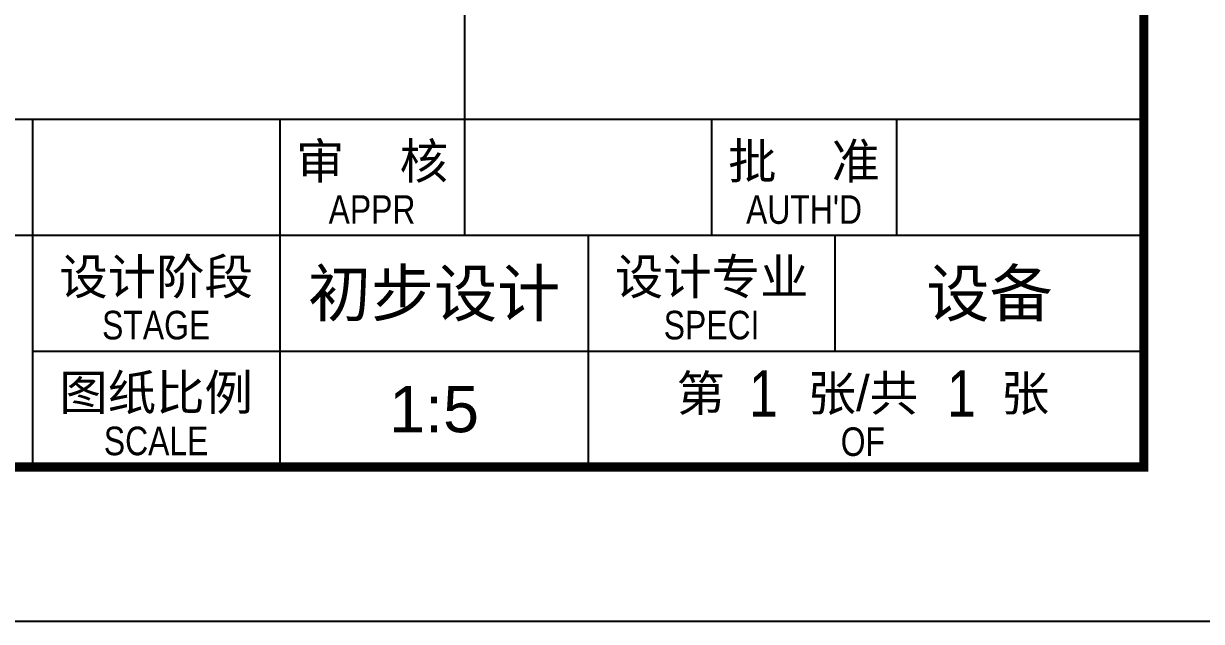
# Model space of a CAD drawing. Header units: millimetres. Extents: x -486 to 22086, y -8497 to 4644.
# Drawn here: x 3791.8 to 4173.5, y 0 to 193.6 of the extents above; entities that cross this region are included whole.
import ezdxf
from ezdxf.enums import TextEntityAlignment as Align

# ---------------------------------------------------------------- set-up
doc = ezdxf.new("R2010")
doc.units = ezdxf.units.MM
doc.layers.add('0DataFlow-BsFrame', color=30, linetype='Continuous')
doc.styles.add('TitleText', font='arial.ttf')

# ---------------------------------------------------------------- blocks, each defined once
blk = doc.blocks.new('titletext.Equip')
at = {"style": 'TitleText'}
for s, p in [('审    核', (-50.021, 17.968)), ('批    准', (-22.021, 17.968)), ('设计阶段', (-64.015, 10.484)), ('设计专业', (-28.015, 10.484)), ('图纸比例', (-64.015, 2.984)), ('第      张/共      张', (-18.209, 2.937))]:
    blk.add_text(s, height=2.3, dxfattribs=at).set_placement(p, align=Align.BOTTOM_CENTER)
at = {"style": 'TitleText', "width": 0.8}
for s, p in [('APPR', (-50.021, 15.191)), ("AUTH'D", (-22.021, 15.191)), ('STAGE', (-64.015, 7.707)), ('SPECI', (-28.015, 7.707)), ('SCALE', (-64.015, 0.207)), ('OF', (-18.209, 0.16))]:
    blk.add_text(s, height=1.85, dxfattribs=at).set_placement(p, align=Align.BOTTOM_CENTER)
blk = doc.blocks.new('title.equip.2017')
for p, q in [((-44, 15), (-44, 31.5)), ((0, 22.5), (-180, 22.5)), ((-72, 0), (-72, 22.5)), ((-56, 22.5), (-56, 0)), ((-28, 15), (-28, 22.5)), ((-16, 15), (-16, 22.5)), ((0, 15), (-180, 15)), ((-36, 0), (-36, 15)), ((-20, 7.5), (-20, 15)), ((-72, 7.5), (0, 7.5))]:
    blk.add_line(p, q)
blk.add_blockref('titletext.Equip', (0, 0))
at = {"style": 'TitleText'}
for tag, height, p in [('PROJECT2L1', 3.25, (-106, 42)), ('DwgNAME2L1', 3.25, (-28, 42)), ('PROJECT1', 3.25, (-106, 39)), ('DwgNAME1', 3.25, (-28, 39)), ('PROJECT2L2', 3.25, (-106, 36)), ('DwgNAME2L2', 3.25, (-28, 36)), ('EquipNAME', 3.25, (-72, 27.25)), ('UNITNAME', 3.25, (-126.444, 27.25)), ('DwgNo', 3.25, (-20.778, 27.25)), ('ProjM', 3, (-154.5, 18.75)), ('SpeciM', 3, (-120.5, 18.75)), ('Made', 3, (-92, 18.75)), ('Chkd', 3, (-64, 18.75)), ('Appr', 3, (-36, 18.75)), ('AuthD', 3, (-8, 18.75)), ('Stage', 3, (-46, 11.25)), ('Speci', 3, (-10, 11.25)), ('Scale', 3, (-46, 3.75))]:
    blk.add_attdef(tag, text='', height=height, dxfattribs=at).set_placement(p, align=Align.MIDDLE_CENTER)
at = {"style": 'TitleText', "width": 0.8}
for tag, p in [('P', (-24.655, 4.766)), ('PT', (-11.828, 4.766))]:
    blk.add_attdef(tag, text='', height=3, dxfattribs=at).set_placement(p, align=Align.MIDDLE_CENTER)
blk = doc.blocks.new('BsGCTDrawFrame')
at = {"linetype": 'ByBlock', "ltscale": 0.8}
blk.add_lwpolyline([(-830.972, -10), (-830.972, 584), (10.028, 584), (10.028, -10)], close=True, dxfattribs=at)
at = {"color": 0, "const_width": 0.6}
blk.add_lwpolyline([(0, 0), (-806, 0), (-806, 574), (0, 574)], close=True, dxfattribs=at)

msp = doc.modelspace()

# ---------------------------------------------------------------- block references
at = {"layer": '0DataFlow-BsFrame', "xscale": 5, "yscale": 5, "zscale": 5}
msp.add_blockref('BsGCTDrawFrame', (4154.86, 50), dxfattribs=at)
at = {"layer": '0DataFlow-BsFrame'}
ref = msp.add_blockref('title.equip.2017', (4154.86, 50), dxfattribs=dict(at, xscale=5, yscale=5, zscale=5))
ref.add_attrib('Stage', '初步设计', dxfattribs={"layer": '0', "height": 15, "style": 'TitleText'}).set_placement((3924.86, 106.25), align=Align.MIDDLE_CENTER)
ref.add_attrib('Speci', '设备', dxfattribs={"layer": '0', "height": 15, "style": 'TitleText'}).set_placement((4104.86, 106.25), align=Align.MIDDLE_CENTER)
ref.add_attrib('Scale', '1:5', dxfattribs={"layer": '0', "height": 15, "style": 'TitleText'}).set_placement((3924.86, 68.75), align=Align.MIDDLE_CENTER)
ref.add_attrib('PT', '1', dxfattribs={"layer": '0', "height": 15, "style": 'TitleText', "width": 0.8}).set_placement((4095.72, 73.83), align=Align.MIDDLE_CENTER)
ref.add_attrib('P', '1', dxfattribs={"layer": '0', "height": 15, "style": 'TitleText', "width": 0.8}).set_placement((4031.59, 73.83), align=Align.MIDDLE_CENTER)

doc.saveas('drawing.dxf')
